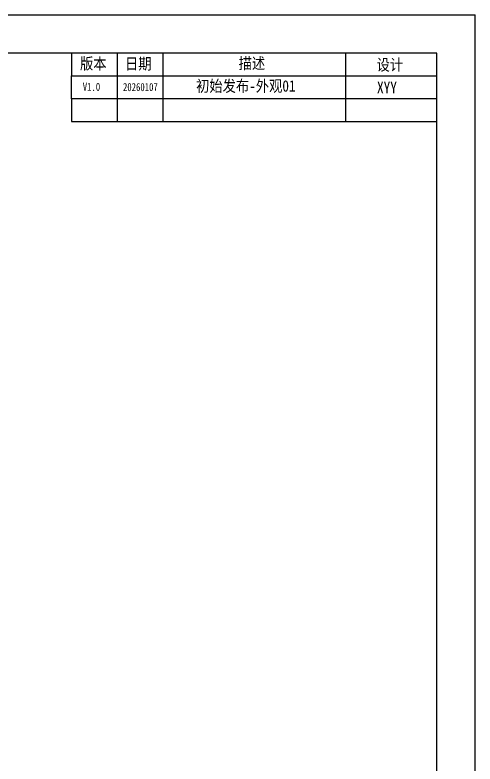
# Model space of a CAD drawing. Header units: millimetres. Extents: x -177 to 18421, y -5017 to 3255.
# Drawn here: x 7615.8 to 7917.9, y 1461.4 to 1953 of the extents above; entities that cross this region are included whole.
import ezdxf

# ---------------------------------------------------------------- set-up
doc = ezdxf.new("R2010")
doc.units = ezdxf.units.MM
doc.header["$LTSCALE"] = 46.255
doc.layers.get('0').update_dxf_attribs({"linetype": 'CONTINUOUS'})
doc.styles.get("Standard").update_dxf_attribs({"font": 'txt', "width": 0.85})
doc.styles.add('TEXTSTYLE_1', font='gdt', dxfattribs={"width": 0.8})

msp = doc.modelspace()

# ---------------------------------------------------------------- linework, layer by layer
at = {"color": 7, "linetype": 'Continuous'}
for p in [(6728.878, 1952.998), (7917.878, 1111.998)]:
    msp.add_line(p, (7917.878, 1952.998), dxfattribs=at)
for p, q in [((7682.878, 1927.998), (7682.878, 1882.998)), ((7712.878, 1927.998), (7712.878, 1882.998)), ((7832.878, 1927.998), (7832.878, 1882.998))]:
    msp.add_line(p, q)
msp.add_lwpolyline([(6753.878, 1136.998), (7892.878, 1136.998), (7892.878, 1927.998), (6753.878, 1927.998)], close=True, dxfattribs=at)
for points in [[(7892.878, 1897.998), (7652.878, 1897.998), (7652.878, 1882.998), (7892.878, 1882.998), (7892.878, 1927.998), (7652.878, 1927.998), (7652.878, 1912.998)], [(7652.878, 1897.998), (7652.878, 1912.998), (7892.878, 1912.998)]]:
    msp.add_lwpolyline(points)

# ---------------------------------------------------------------- texts
at = {"lineweight": -3, "char_height": 7.5163, "attachment_point": 5}
for s, insert, width in [('{\\fSimSun|b0|i0|c134|p54;版本}', (7667.219, 1920.686), 32.26492), ('{\\fSimSun|b0|i0|c134|p54;日期}', (7696.771, 1920.581), 32.26492), ('{\\fSimSun|b0|i0|c134|p54;描述}', (7771.378, 1920.89), 32.26492), ('{\\fSimSun|b0|i0|c134|p54;设计}', (7861.96, 1919.875), 32.26492), ('{\\fSimSun|b0|i0|c134|p54;初始发布\\C1;-外观01}', (7767.388, 1905.995), 79.37139), ('{\\fSimSun|b0|i0|c134|p54;XYY}', (7860.043, 1905.443), 32.26492)]:
    msp.add_mtext(s, dxfattribs=dict(at, insert=insert, width=width))
at = {"insert": (7660.312, 1908.48), "char_height": 5.25, "width": 18.95171, "attachment_point": 1, "style": 'TEXTSTYLE_1'}
msp.add_mtext('{\\fSimSun|b0|i0|c0|p2;V1.0}', dxfattribs=at)
at = {"color": 0, "insert": (7686.702, 1908.321), "char_height": 5.25, "width": 28.21107, "attachment_point": 1, "style": 'TEXTSTYLE_1'}
msp.add_mtext('{\\fSimSun|b0|i0|c134|p54;20260107}', dxfattribs=at)

doc.saveas('drawing.dxf')
